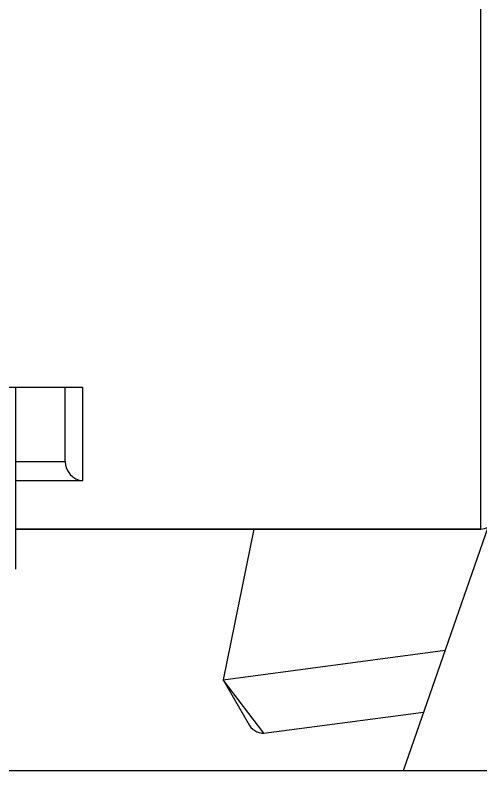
# Model space of a CAD drawing. Header units: millimetres. Extents: x -2889 to 8174, y 2447 to 8478.
# Drawn here: x 1774.904 to 1776.786, y 3481.123 to 3484.178 of the extents above; entities that cross this region are included whole.
import ezdxf

# ---------------------------------------------------------------- set-up
doc = ezdxf.new("R2010")
doc.units = ezdxf.units.MM

msp = doc.modelspace()

# ---------------------------------------------------------------- linework, layer by layer
at = {"color": 7, "linetype": 'Continuous', "lineweight": 25}
for p, q in [((1776.7863, 3482.101), (1776.7863, 3485.2209)), ((1770.0363, 3482.6741), (1775.1763, 3482.6741)), ((1770.0447, 3482.6736), (1775.1678, 3482.6736)), ((1774.9063, 3481.9387), (1774.9063, 3482.6736)), ((1774.9063, 3481.9387), (1774.9063, 3482.6736)), ((1775.1063, 3482.3732), (1775.1063, 3482.6736)), ((1775.1763, 3482.6741), (1775.1763, 3482.2953)), ((1774.9063, 3482.1005), (1776.7863, 3482.1005)), ((1775.8684, 3482.1005), (1775.7452, 3481.4912)), ((1776.8143, 3482.1064), (1776.4722, 3481.1226)), ((1775.7452, 3481.4912), (1776.6417, 3481.61)), ((1775.7452, 3481.4912), (1775.8463, 3481.3151)), ((1775.9096, 3481.2748), (1775.7452, 3481.4912)), ((1775.9096, 3481.2748), (1776.5549, 3481.3603)), ((1783.3667, 3481.1226), (1770.3458, 3481.1226))]:
    msp.add_line(p, q, dxfattribs=at)
at = {"color": 8, "linetype": 'Continuous', "lineweight": 25}
for p, q in [((1774.9063, 3482.3732), (1775.1063, 3482.3732)), ((1775.1763, 3482.2953), (1774.9063, 3482.2953)), ((1774.9063, 3482.101), (1776.7863, 3482.101)), ((1776.7863, 3482.1005), (1776.7863, 3482.101))]:
    msp.add_line(p, q, dxfattribs=at)
at = {"color": 7, "linetype": 'Continuous', "lineweight": 25}
for centre, radius, start, end in [((1776.7863, 3482.1705), 0.07, 270, 0), ((1775.9099, 3481.3452), 0.0704, 205.3137, 269.7484)]:
    msp.add_arc(centre, radius, start, end, dxfattribs=at)
msp.add_ellipse((1775.1763, 3482.3647), major_axis=(-0.0524, 0.0524), ratio=0.885824, start_param=0.724928, end_param=2.295724, dxfattribs=at)

doc.saveas('drawing.dxf')
